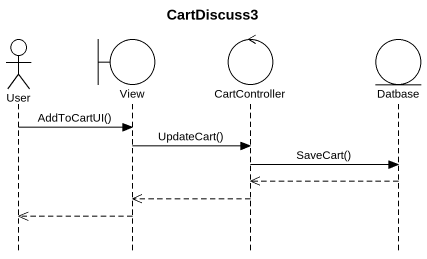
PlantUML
@startuml
title CartDiscuss3
hide footbox
actor User
boundary View
control CartController
entity Datbase

User -> View : AddToCartUI()
View -> CartController : UpdateCart()
CartController -> Datbase : SaveCart()
Datbase -->> CartController
CartController -->> View
View -->> User
@enduml
